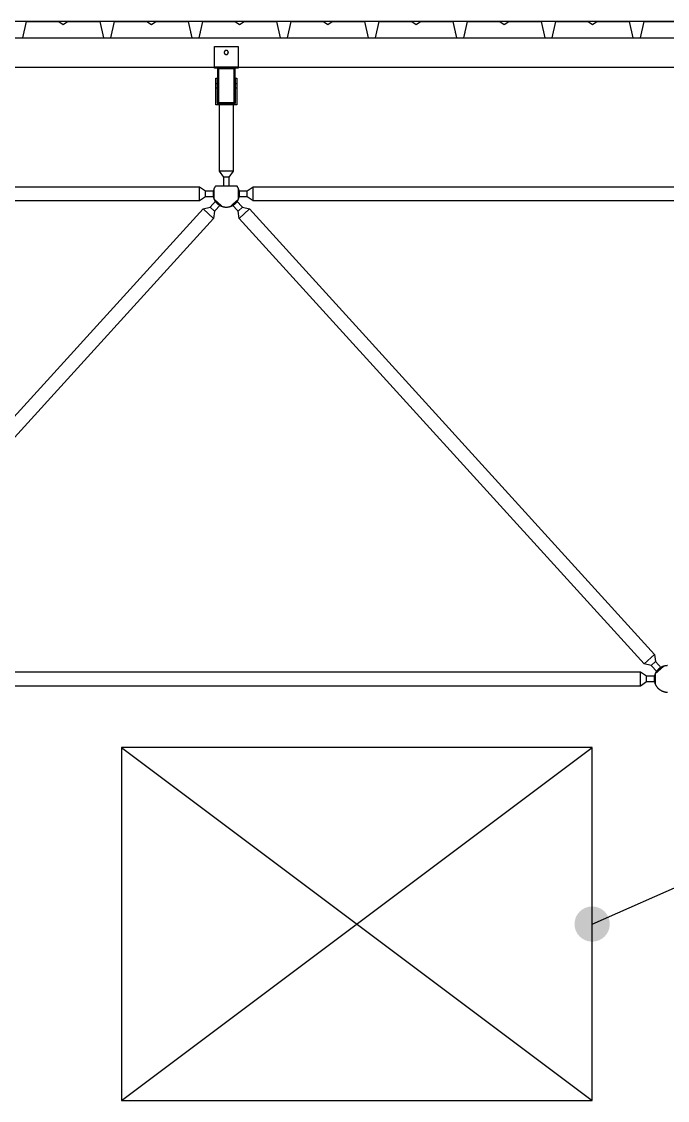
# Model space of a CAD drawing. Header units: centimetres. Extents: x 26200 to 152500, y -600 to 9300.
# Drawn here: x 131045.1 to 131264.7, y 1680 to 2047 of the extents above; entities that cross this region are included whole.
import ezdxf

# ---------------------------------------------------------------- set-up
doc = ezdxf.new("R2010")
doc.units = ezdxf.units.CM
for name, color, linetype in [('ROTAS-HAV-DETAY-YAZI', 7, 'Continuous'), ('ROTAS-KESIT-KANAL-UFLEME', 20, 'Continuous'), ('ROTAS-MIMARI-KESIT', 8, 'Continuous')]:
    doc.layers.add(name, color=color, linetype=linetype)

msp = doc.modelspace()

# ---------------------------------------------------------------- hatches: boundary and pattern name
at = {"layer": 'ROTAS-HAV-DETAY-YAZI'}
h = msp.add_hatch(color=256, dxfattribs=at)
edge = h.paths.add_edge_path()
edge.add_arc((131239.11, 1740), 6, 0, 360)

# ---------------------------------------------------------------- linework, layer by layer
msp.add_line((131239.11, 1740), (131739.11, 1960), dxfattribs=at)
at = {"layer": 'ROTAS-KESIT-KANAL-UFLEME'}
for p, q in [((131079.1, 1680), (131239.11, 1800)), ((131079.1, 1800), (131239.11, 1680))]:
    msp.add_line(p, q, dxfattribs=at)
msp.add_lwpolyline([(131079.1, 1680), (131239.11, 1680), (131239.11, 1800), (131079.1, 1800)], close=True, dxfattribs=at)
at = {"layer": 'ROTAS-MIMARI-KESIT'}
for points in [[(147194.7, 2046.99), (129122.2, 2046.99)], [(131042.99, 2041.49), (131045.49, 2041.49), (131046.74, 2046.99), (131057.74, 2046.99), (131059.24, 2045.99), (131060.74, 2046.99), (131071.74, 2046.99), (131072.99, 2041.49), (131075.49, 2041.49), (131076.74, 2046.99), (131087.74, 2046.99), (131089.24, 2045.99), (131090.74, 2046.99), (131101.74, 2046.99), (131102.99, 2041.49), (131105.49, 2041.49), (131105.93, 2043.44)], [(131102.54, 2043.44), (131102.99, 2041.49), (131105.49, 2041.49), (131106.74, 2046.99), (131117.74, 2046.99), (131119.24, 2045.99), (131120.74, 2046.99), (131131.74, 2046.99), (131132.99, 2041.49), (131135.49, 2041.49), (131136.74, 2046.99), (131147.74, 2046.99), (131149.24, 2045.99), (131150.74, 2046.99), (131161.74, 2046.99), (131162.99, 2041.49), (131165.49, 2041.49), (131166.74, 2046.99), (131177.74, 2046.99), (131179.24, 2045.99), (131180.74, 2046.99), (131191.74, 2046.99), (131192.99, 2041.49), (131195.49, 2041.49), (131195.93, 2043.44)], [(131192.54, 2043.44), (131192.99, 2041.49), (131195.49, 2041.49), (131196.74, 2046.99), (131207.74, 2046.99), (131209.24, 2045.99), (131210.74, 2046.99), (131221.74, 2046.99), (131222.99, 2041.49), (131225.49, 2041.49), (131226.74, 2046.99), (131237.74, 2046.99), (131239.24, 2045.99), (131240.74, 2046.99), (131251.74, 2046.99), (131252.99, 2041.49), (131255.49, 2041.49), (131256.74, 2046.99), (131267.74, 2046.99)], [(129112.2, 2041.49), (138109.7, 2041.49)], [(129112.2, 2031.49), (138109.7, 2031.49)], [(131118.7, 2031.49), (131110.7, 2031.49)], [(131117.7, 2019.19), (131117.7, 2031.19), (131111.7, 2031.19), (131111.7, 2019.19)], [(131111.1, 2025.89), (131111.6, 2025.89)], [(131117.8, 2025.89), (131118.3, 2025.89)], [(131111.1, 2024.49), (131111.6, 2024.49)], [(131117.8, 2024.49), (131118.3, 2024.49)], [(131112.28, 2018.69), (131112.28, 1996.09), (131113.7, 1994.09), (131113.7, 1991.09)], [(131115.7, 1991.09), (131115.7, 1994.09), (131117.11, 1996.09), (131117.11, 2018.69)], [(131117.11, 1996.09), (131112.28, 1996.09)], [(131115.7, 1994.09), (131113.7, 1994.09)], [(130818.8, 1989.39), (130821.8, 1989.39), (130823.8, 1990.8), (131105.6, 1990.8), (131107.6, 1989.39), (131110.6, 1989.39)], [(131105.6, 1985.97), (131105.6, 1990.8)], [(131107.6, 1987.39), (131107.6, 1989.39)], [(131111.1, 1991.09), (131111.01, 1990.97), (131110.93, 1990.84), (131110.85, 1990.71), (131110.77, 1990.58), (131110.7, 1990.45), (131110.63, 1990.31), (131110.56, 1990.17), (131110.51, 1990.02), (131110.45, 1989.88), (131110.43, 1989.8), (131110.4, 1989.73), (131110.38, 1989.65), (131110.36, 1989.57), (131110.34, 1989.5), (131110.32, 1989.42), (131110.3, 1989.34), (131110.28, 1989.26), (131110.27, 1989.19), (131110.26, 1989.11), (131110.24, 1989.03), (131110.23, 1988.95), (131110.22, 1988.87), (131110.22, 1988.79), (131110.21, 1988.71), (131110.2, 1988.63), (131110.2, 1988.55), (131110.2, 1988.47), (131110.2, 1988.39), (131110.2, 1988.31), (131110.2, 1988.23), (131110.2, 1988.15), (131110.21, 1988.07), (131110.21, 1987.99), (131110.22, 1987.92), (131110.23, 1987.84), (131110.24, 1987.76), (131110.25, 1987.68), (131110.28, 1987.53), (131110.31, 1987.37), (131110.35, 1987.22), (131110.39, 1987.07), (131110.44, 1986.93), (131110.49, 1986.79), (131110.55, 1986.65), (131110.61, 1986.51), (131110.67, 1986.37), (131110.74, 1986.24), (131110.81, 1986.11), (131110.89, 1985.98), (131110.98, 1985.86), (131111.07, 1985.73), (131111.16, 1985.61), (131111.26, 1985.49), (131111.36, 1985.37), (131111.47, 1985.25), (131111.52, 1985.2), (131111.58, 1985.14), (131111.64, 1985.09), (131111.69, 1985.04), (131111.75, 1984.98), (131111.81, 1984.93), (131111.88, 1984.88), (131111.94, 1984.83), (131112, 1984.78), (131112.07, 1984.74), (131112.13, 1984.69), (131112.2, 1984.65), (131112.26, 1984.6), (131112.33, 1984.56), (131112.4, 1984.52), (131112.47, 1984.48), (131112.54, 1984.44), (131112.61, 1984.4), (131112.68, 1984.36), (131112.75, 1984.33), (131112.82, 1984.3), (131112.9, 1984.26), (131112.97, 1984.23), (131113.04, 1984.2), (131113.12, 1984.17), (131113.19, 1984.15), (131113.27, 1984.12), (131113.34, 1984.1), (131113.49, 1984.05), (131113.64, 1984.01), (131113.79, 1983.98), (131113.95, 1983.95), (131114.1, 1983.93), (131114.25, 1983.91), (131114.4, 1983.9), (131114.55, 1983.89), (131114.7, 1983.89), (131114.85, 1983.89), (131115, 1983.9), (131115.15, 1983.91), (131115.3, 1983.93), (131115.45, 1983.95), (131115.6, 1983.98), (131115.75, 1984.01), (131115.9, 1984.05), (131116.05, 1984.1), (131116.13, 1984.12), (131116.2, 1984.15), (131116.28, 1984.17), (131116.35, 1984.2), (131116.43, 1984.23), (131116.5, 1984.26), (131116.57, 1984.3), (131116.64, 1984.33), (131116.71, 1984.36), (131116.79, 1984.4), (131116.86, 1984.44), (131116.93, 1984.48), (131116.99, 1984.52), (131117.06, 1984.56), (131117.13, 1984.6), (131117.2, 1984.65), (131117.26, 1984.69), (131117.33, 1984.74), (131117.39, 1984.78), (131117.46, 1984.83), (131117.52, 1984.88), (131117.58, 1984.93), (131117.64, 1984.98), (131117.7, 1985.04), (131117.76, 1985.09), (131117.82, 1985.14), (131117.87, 1985.2), (131117.93, 1985.25), (131118.04, 1985.37), (131118.14, 1985.49), (131118.24, 1985.61), (131118.33, 1985.73), (131118.42, 1985.86), (131118.5, 1985.98), (131118.58, 1986.11), (131118.65, 1986.24), (131118.72, 1986.37), (131118.79, 1986.51), (131118.85, 1986.65), (131118.9, 1986.79), (131118.95, 1986.93), (131119, 1987.07), (131119.04, 1987.22), (131119.08, 1987.37), (131119.11, 1987.53), (131119.14, 1987.68), (131119.15, 1987.76), (131119.16, 1987.84), (131119.17, 1987.92), (131119.18, 1987.99), (131119.19, 1988.07), (131119.19, 1988.15), (131119.19, 1988.23), (131119.2, 1988.31), (131119.2, 1988.39), (131119.2, 1988.47), (131119.19, 1988.55), (131119.19, 1988.63), (131119.19, 1988.71), (131119.18, 1988.79), (131119.17, 1988.87), (131119.16, 1988.95), (131119.15, 1989.03), (131119.14, 1989.11), (131119.13, 1989.19), (131119.11, 1989.26), (131119.09, 1989.34), (131119.08, 1989.42), (131119.06, 1989.5), (131119.04, 1989.57), (131119.02, 1989.65), (131118.99, 1989.73), (131118.97, 1989.8), (131118.94, 1989.88), (131118.89, 1990.02), (131118.83, 1990.17), (131118.77, 1990.31), (131118.7, 1990.45), (131118.63, 1990.58), (131118.55, 1990.71), (131118.47, 1990.84), (131118.38, 1990.97), (131118.3, 1991.09)], [(131110.6, 1986.53), (131110.6, 1990.24)], [(131111.1, 1991.09), (131118.3, 1991.09)], [(131118.8, 1989.39), (131121.8, 1989.39), (131123.8, 1990.8), (131405.6, 1990.8), (131407.6, 1989.39), (131410.6, 1989.39)], [(131118.8, 1986.53), (131118.8, 1990.24)], [(131121.8, 1987.39), (131121.8, 1989.39)], [(131123.8, 1985.97), (131123.8, 1990.8)], [(131110.6, 1987.39), (131107.6, 1987.39), (131105.6, 1985.97), (130823.8, 1985.97), (130821.8, 1987.39), (130818.8, 1987.39)], [(131110.57, 1986.6), (131113.31, 1984.11)], [(131116.08, 1984.11), (131118.83, 1986.6)], [(131410.6, 1987.39), (131407.6, 1987.39), (131405.6, 1985.97), (131123.8, 1985.97), (131121.8, 1987.39), (131118.8, 1987.39)], [(131106.79, 1983.28), (131110.36, 1980.03)], [(131109.18, 1983.81), (131110.66, 1982.46)], [(131118.73, 1982.46), (131120.21, 1983.81)], [(131119.03, 1980.03), (131122.61, 1983.28)], [(131256.79, 1828.5), (131260.36, 1831.74)], [(131259.18, 1827.97), (131260.66, 1829.31)], [(131264.7, 1827.89), (131264.6, 1827.89), (131264.5, 1827.88), (131264.4, 1827.88), (131264.29, 1827.87), (131264.19, 1827.86), (131264.09, 1827.84), (131263.98, 1827.83), (131263.88, 1827.81), (131263.77, 1827.79), (131263.67, 1827.77), (131263.56, 1827.74), (131263.46, 1827.71), (131263.35, 1827.68), (131263.25, 1827.65), (131263.15, 1827.61), (131263.04, 1827.57), (131262.94, 1827.53), (131262.83, 1827.48), (131262.73, 1827.43), (131262.63, 1827.38), (131262.53, 1827.33), (131262.43, 1827.27), (131262.33, 1827.21), (131262.24, 1827.15), (131262.14, 1827.09), (131262.04, 1827.02), (131261.95, 1826.95), (131261.86, 1826.88), (131261.77, 1826.81), (131261.68, 1826.73), (131261.6, 1826.65), (131261.52, 1826.57), (131261.43, 1826.49), (131261.36, 1826.4), (131261.28, 1826.31), (131261.2, 1826.22), (131261.13, 1826.13), (131261.06, 1826.04), (131261, 1825.94), (131260.93, 1825.85), (131260.87, 1825.75), (131260.81, 1825.65), (131260.75, 1825.55), (131260.7, 1825.45), (131260.65, 1825.35), (131260.6, 1825.25), (131260.56, 1825.15), (131260.51, 1825.04), (131260.47, 1824.94), (131260.44, 1824.83), (131260.4, 1824.73), (131260.37, 1824.62), (131260.34, 1824.52), (131260.32, 1824.41), (131260.29, 1824.31), (131260.27, 1824.21), (131260.25, 1824.1), (131260.24, 1824), (131260.23, 1823.89), (131260.22, 1823.79), (131260.21, 1823.69), (131260.2, 1823.59), (131260.2, 1823.49), (131260.2, 1823.39), (131260.2, 1823.29), (131260.2, 1823.19), (131260.21, 1823.08), (131260.22, 1822.98), (131260.23, 1822.88), (131260.24, 1822.78), (131260.25, 1822.67), (131260.27, 1822.57), (131260.29, 1822.46), (131260.32, 1822.36), (131260.34, 1822.25), (131260.37, 1822.15), (131260.4, 1822.04), (131260.44, 1821.94), (131260.47, 1821.83), (131260.51, 1821.73), (131260.56, 1821.63), (131260.6, 1821.52), (131260.65, 1821.42), (131260.7, 1821.32), (131260.75, 1821.22), (131260.81, 1821.12), (131260.87, 1821.02), (131260.93, 1820.92), (131261, 1820.83), (131261.06, 1820.73), (131261.13, 1820.64), (131261.2, 1820.55), (131261.28, 1820.46), (131261.36, 1820.37), (131261.43, 1820.29), (131261.52, 1820.2), (131261.6, 1820.12), (131261.68, 1820.04), (131261.77, 1819.97), (131261.86, 1819.89), (131261.95, 1819.82), (131262.04, 1819.75), (131262.14, 1819.68), (131262.24, 1819.62), (131262.33, 1819.56), (131262.43, 1819.5), (131262.53, 1819.44), (131262.63, 1819.39), (131262.73, 1819.34), (131262.83, 1819.29), (131262.94, 1819.25), (131263.04, 1819.2), (131263.15, 1819.16), (131263.25, 1819.13), (131263.35, 1819.09), (131263.46, 1819.06), (131263.56, 1819.03), (131263.67, 1819.01), (131263.77, 1818.98), (131263.88, 1818.96), (131263.98, 1818.94), (131264.09, 1818.93), (131264.19, 1818.92), (131264.29, 1818.9), (131264.4, 1818.9), (131264.5, 1818.89), (131264.6, 1818.89), (131264.7, 1818.89)], [(131260.57, 1825.17), (131263.31, 1827.67)], [(130968.8, 1824.39), (130971.8, 1824.39), (130973.8, 1825.8), (131255.6, 1825.8), (131257.6, 1824.39), (131260.6, 1824.39)], [(131255.6, 1820.97), (131255.6, 1825.8)], [(131257.6, 1822.39), (131257.6, 1824.39)], [(131260.6, 1821.53), (131260.6, 1825.24)], [(131260.6, 1822.39), (131257.6, 1822.39), (131255.6, 1820.97), (130973.8, 1820.97), (130971.8, 1822.39), (130968.8, 1822.39)]]:
    msp.add_lwpolyline(points, dxfattribs=at)
for points in [[(131110.7, 2038.49), (131118.7, 2038.49), (131118.7, 2031.19), (131110.7, 2031.19)], [(131115.4, 2036.49), (131115.4, 2036.5), (131115.4, 2036.52), (131115.4, 2036.53), (131115.39, 2036.55), (131115.39, 2036.57), (131115.39, 2036.58), (131115.39, 2036.6), (131115.39, 2036.61), (131115.38, 2036.63), (131115.38, 2036.65), (131115.37, 2036.66), (131115.37, 2036.68), (131115.37, 2036.7), (131115.36, 2036.71), (131115.35, 2036.73), (131115.35, 2036.74), (131115.34, 2036.76), (131115.33, 2036.78), (131115.33, 2036.79), (131115.32, 2036.81), (131115.31, 2036.82), (131115.3, 2036.84), (131115.29, 2036.85), (131115.28, 2036.87), (131115.27, 2036.88), (131115.26, 2036.9), (131115.25, 2036.91), (131115.24, 2036.93), (131115.23, 2036.94), (131115.22, 2036.96), (131115.21, 2036.97), (131115.19, 2036.98), (131115.18, 2036.99), (131115.17, 2037.01), (131115.15, 2037.02), (131115.14, 2037.03), (131115.12, 2037.04), (131115.11, 2037.05), (131115.1, 2037.06), (131115.08, 2037.07), (131115.07, 2037.08), (131115.05, 2037.09), (131115.03, 2037.1), (131115.02, 2037.11), (131115, 2037.12), (131114.99, 2037.12), (131114.97, 2037.13), (131114.96, 2037.14), (131114.94, 2037.14), (131114.92, 2037.15), (131114.91, 2037.15), (131114.89, 2037.16), (131114.87, 2037.16), (131114.86, 2037.17), (131114.84, 2037.17), (131114.82, 2037.17), (131114.81, 2037.18), (131114.79, 2037.18), (131114.78, 2037.18), (131114.76, 2037.18), (131114.74, 2037.19), (131114.73, 2037.19), (131114.71, 2037.19), (131114.7, 2037.19), (131114.68, 2037.19), (131114.67, 2037.19), (131114.65, 2037.19), (131114.63, 2037.18), (131114.62, 2037.18), (131114.6, 2037.18), (131114.59, 2037.18), (131114.57, 2037.17), (131114.55, 2037.17), (131114.54, 2037.17), (131114.52, 2037.16), (131114.5, 2037.16), (131114.49, 2037.15), (131114.47, 2037.15), (131114.46, 2037.14), (131114.44, 2037.14), (131114.42, 2037.13), (131114.41, 2037.12), (131114.39, 2037.12), (131114.38, 2037.11), (131114.36, 2037.1), (131114.34, 2037.09), (131114.33, 2037.08), (131114.31, 2037.07), (131114.3, 2037.06), (131114.28, 2037.05), (131114.27, 2037.04), (131114.26, 2037.03), (131114.24, 2037.02), (131114.23, 2037.01), (131114.22, 2036.99), (131114.2, 2036.98), (131114.19, 2036.97), (131114.18, 2036.96), (131114.17, 2036.94), (131114.15, 2036.93), (131114.14, 2036.91), (131114.13, 2036.9), (131114.12, 2036.88), (131114.11, 2036.87), (131114.1, 2036.85), (131114.09, 2036.84), (131114.08, 2036.82), (131114.08, 2036.81), (131114.07, 2036.79), (131114.06, 2036.78), (131114.05, 2036.76), (131114.05, 2036.74), (131114.04, 2036.73), (131114.03, 2036.71), (131114.03, 2036.7), (131114.02, 2036.68), (131114.02, 2036.66), (131114.02, 2036.65), (131114.01, 2036.63), (131114.01, 2036.61), (131114.01, 2036.6), (131114, 2036.58), (131114, 2036.57), (131114, 2036.55), (131114, 2036.53), (131114, 2036.52), (131114, 2036.5), (131114, 2036.49), (131114, 2036.47), (131114, 2036.46), (131114, 2036.44), (131114, 2036.42), (131114, 2036.41), (131114, 2036.39), (131114.01, 2036.38), (131114.01, 2036.36), (131114.01, 2036.34), (131114.02, 2036.33), (131114.02, 2036.31), (131114.02, 2036.29), (131114.03, 2036.28), (131114.03, 2036.26), (131114.04, 2036.25), (131114.05, 2036.23), (131114.05, 2036.21), (131114.06, 2036.2), (131114.07, 2036.18), (131114.08, 2036.17), (131114.08, 2036.15), (131114.09, 2036.13), (131114.1, 2036.12), (131114.11, 2036.1), (131114.12, 2036.09), (131114.13, 2036.07), (131114.14, 2036.06), (131114.15, 2036.05), (131114.17, 2036.03), (131114.18, 2036.02), (131114.19, 2036), (131114.2, 2035.99), (131114.22, 2035.98), (131114.23, 2035.97), (131114.24, 2035.95), (131114.26, 2035.94), (131114.27, 2035.93), (131114.28, 2035.92), (131114.3, 2035.91), (131114.31, 2035.9), (131114.33, 2035.89), (131114.34, 2035.88), (131114.36, 2035.87), (131114.38, 2035.86), (131114.39, 2035.86), (131114.41, 2035.85), (131114.42, 2035.84), (131114.44, 2035.84), (131114.46, 2035.83), (131114.47, 2035.82), (131114.49, 2035.82), (131114.5, 2035.81), (131114.52, 2035.81), (131114.54, 2035.81), (131114.55, 2035.8), (131114.57, 2035.8), (131114.59, 2035.8), (131114.6, 2035.79), (131114.62, 2035.79), (131114.63, 2035.79), (131114.65, 2035.79), (131114.67, 2035.79), (131114.68, 2035.79), (131114.7, 2035.79), (131114.71, 2035.79), (131114.73, 2035.79), (131114.74, 2035.79), (131114.76, 2035.79), (131114.78, 2035.79), (131114.79, 2035.79), (131114.81, 2035.8), (131114.82, 2035.8), (131114.84, 2035.8), (131114.86, 2035.81), (131114.87, 2035.81), (131114.89, 2035.81), (131114.91, 2035.82), (131114.92, 2035.82), (131114.94, 2035.83), (131114.96, 2035.84), (131114.97, 2035.84), (131114.99, 2035.85), (131115, 2035.86), (131115.02, 2035.86), (131115.03, 2035.87), (131115.05, 2035.88), (131115.07, 2035.89), (131115.08, 2035.9), (131115.1, 2035.91), (131115.11, 2035.92), (131115.12, 2035.93), (131115.14, 2035.94), (131115.15, 2035.95), (131115.17, 2035.97), (131115.18, 2035.98), (131115.19, 2035.99), (131115.21, 2036), (131115.22, 2036.02), (131115.23, 2036.03), (131115.24, 2036.05), (131115.25, 2036.06), (131115.26, 2036.07), (131115.27, 2036.09), (131115.28, 2036.1), (131115.29, 2036.12), (131115.3, 2036.13), (131115.31, 2036.15), (131115.32, 2036.17), (131115.33, 2036.18), (131115.33, 2036.2), (131115.34, 2036.21), (131115.35, 2036.23), (131115.35, 2036.25), (131115.36, 2036.26), (131115.37, 2036.28), (131115.37, 2036.29), (131115.37, 2036.31), (131115.38, 2036.33), (131115.38, 2036.34), (131115.39, 2036.36), (131115.39, 2036.38), (131115.39, 2036.39), (131115.39, 2036.41), (131115.39, 2036.42), (131115.4, 2036.44), (131115.4, 2036.46), (131115.4, 2036.47)], [(131117.4, 2030.89), (131112, 2030.89), (131112, 2019.49), (131117.4, 2019.49)], [(131111.1, 2027.69), (131111.6, 2027.69), (131111.6, 2019.19), (131117.8, 2019.19), (131117.8, 2027.69), (131118.3, 2027.69), (131118.3, 2018.69), (131111.1, 2018.69)], [(130966.72, 1827.09), (130968.73, 1829.31), (130969.03, 1831.74), (131106.79, 1983.28), (131109.18, 1983.81), (131111.2, 1986.03), (131112.68, 1984.68), (131110.66, 1982.46), (131110.36, 1980.03), (130972.61, 1828.5), (130970.21, 1827.97), (130968.2, 1825.75)], [(131261.2, 1825.75), (131259.18, 1827.97), (131256.79, 1828.5), (131119.03, 1980.03), (131118.73, 1982.46), (131116.72, 1984.68), (131118.2, 1986.03), (131120.21, 1983.81), (131122.61, 1983.28), (131260.36, 1831.74), (131260.66, 1829.31), (131262.68, 1827.09)]]:
    msp.add_lwpolyline(points, close=True, dxfattribs=at)

doc.saveas('drawing.dxf')
